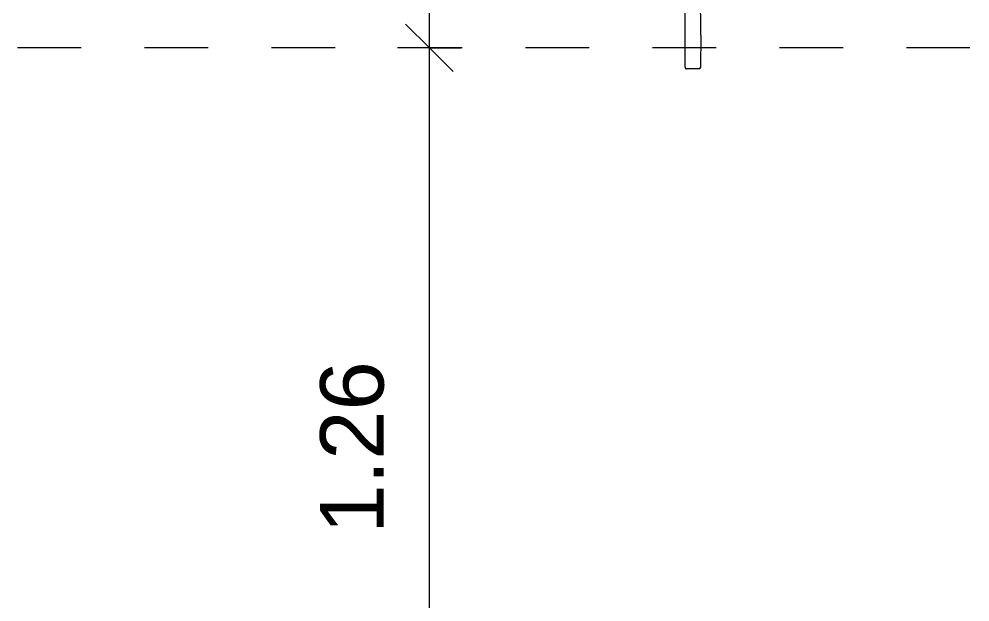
# Model space of a CAD drawing. Header units: metres. Extents: x -35.6 to 33, y -21.5 to 5.9.
# Drawn here: x 18.854 to 20.352, y -9.377 to -8.458 of the extents above; entities that cross this region are included whole.
import ezdxf

# ---------------------------------------------------------------- set-up
doc = ezdxf.new("R2010")
doc.units = ezdxf.units.M
doc.linetypes.add('_Verdeckte Linien_', pattern=[0.15, 0.1, -0.05])
for name, color, linetype, lineweight in [('A-____-____-DIMS', 7, 'Continuous', 5), ('A-____-____-DIMS-50', 7, 'Continuous', 5), ('A-DETL-GENF-HDLN', 7, '_Verdeckte Linien_', 9), ('A-DETL-GENF-OTLN', 7, 'Continuous', 9), ('C-PRKG-____-OTLN', 7, 'Continuous', 9)]:
    doc.layers.add(name, color=color, linetype=linetype, lineweight=lineweight)
doc.styles.add('Arial', font='arial.ttf', dxfattribs={"height": 0.1})
doc.dimstyles.new('SUB_Rohbau_fein_1', dxfattribs={"dimscale": 0.3048, "dimtxt": 0.102026, "dimasz": 0.246063, "dimexe": 0.164042, "dimexo": 0.0625, "dimgap": 0.123031, "dimtad": 1, "dimrnd": 0.005, "dimzin": 0, "dimdsep": 46, "dimtxsty": 'Arial', "dimblk1": 'OBLIQUE', "dimblk2": 'OBLIQUE', "dimsah": 1, "dimcen": 0.09, "dimazin": 0, "dimtfac": 1, "dimtdec": 4, "dimtix": 1, "dimtmove": 0, "dimatfit": 3, "dimfxl": 0.164042, "dimfxlon": 1, "dimtvp": 1, "dimtfill": 1, "dimtolj": 1, "dimtzin": 0, "dimarcsym": 2})

# ---------------------------------------------------------------- blocks, each defined once
blk = doc.blocks.new('Fahrradstellplatz - Fahrradstellplatz-23803464--01_UG_OK_FFB_AF_ru')
at = {"layer": 'A-DETL-GENF-HDLN', "color": 253, "true_color": 0x999999}
for p, q in [((0, 0), (0, 2)), ((0.4, 0), (0, 0))]:
    blk.add_line(p, q, dxfattribs=at)
at = {"layer": 'A-DETL-GENF-OTLN', "color": 253, "true_color": 0x999999}
for p, q in [((-0.0333, 0.4263), (-0.0333, 0.4463)), ((-0.0305, 0.4488), (0.0654, 0.4486)), ((0.0202, 0.4238), (-0.0302, 0.4242))]:
    blk.add_line(p, q, dxfattribs=at)
for centre, radius, start, end in [((-0.0308, 0.4463), 0.00251, 83.5873, 180), ((-0.0302, 0.4274), 0.00327, 199.6166, 269.5389), ((0.0251, 1.3361), 0.9124, 269.6923, 273.4273)]:
    blk.add_arc(centre, radius, start, end, dxfattribs=at)
blk = doc.blocks.new('DIMBLOCK254--01_UG_OK_FFB_AF_ru')
at = {"layer": 'A-____-____-DIMS-50'}
for p, q in [((19.5005, -8.5034), (19.463, -8.4659)), ((19.5005, -8.5034), (19.4505, -8.5034)), ((19.5005, -9.7634), (19.5005, -8.5034)), ((19.5005, -8.5034), (19.538, -8.5409)), ((19.5005, -8.5034), (19.5505, -8.5034)), ((19.5005, -9.7634), (19.463, -9.7259)), ((19.5005, -9.7634), (19.4505, -9.7634)), ((19.5005, -9.7634), (19.538, -9.8009)), ((19.5005, -9.7634), (19.5505, -9.7634))]:
    blk.add_line(p, q, dxfattribs=at)
at = {"layer": 'A-____-____-DIMS-50', "color": 0, "insert": (19.3285, -9.2691), "char_height": 0.1, "width": 0.325653, "attachment_point": 1, "rotation": 90, "line_spacing_factor": 0.941778, "style": 'Arial', "bg_fill": 3, "box_fill_scale": 1.25, "bg_fill_color": 256, "bg_fill_true_color": 13158600, "bg_fill_transparency": 0}
blk.add_mtext('1.26', dxfattribs=at)
blk = doc.blocks.new('_Oblique')
at = {"color": 0, "linetype": 'ByBlock', "lineweight": -2}
blk.add_line((-0.5, -0.5), (0.5, 0.5), dxfattribs=at)
blk = doc.blocks.new('DIMBLOCK255--01_UG_OK_FFB_AF_ru')
at = {"layer": 'A-____-____-DIMS-50'}
for p, q in [((19.5005, -6.7034), (19.463, -6.6659)), ((19.5005, -6.7034), (19.4505, -6.7034)), ((19.5005, -8.5034), (19.5005, -6.7034)), ((19.5005, -6.7034), (19.538, -6.7409)), ((19.5005, -6.7034), (19.5505, -6.7034)), ((19.5005, -8.5034), (19.463, -8.4659)), ((19.5005, -8.5034), (19.4505, -8.5034)), ((19.5005, -8.5034), (19.538, -8.5409)), ((19.5005, -8.5034), (19.5505, -8.5034))]:
    blk.add_line(p, q, dxfattribs=at)
at = {"layer": 'A-____-____-DIMS-50', "color": 0, "insert": (19.3285, -7.7391), "char_height": 0.1, "width": 0.325653, "attachment_point": 1, "rotation": 90, "line_spacing_factor": 0.941778, "style": 'Arial', "bg_fill": 3, "box_fill_scale": 1.25, "bg_fill_color": 256, "bg_fill_true_color": 13158600, "bg_fill_transparency": 0}
blk.add_mtext('1.80', dxfattribs=at)

msp = doc.modelspace()

# ---------------------------------------------------------------- block references
at = {"layer": 'C-PRKG-____-OTLN', "color": 253, "true_color": 0x999999, "rotation": 90.00000000000031}
msp.add_blockref('Fahrradstellplatz - Fahrradstellplatz-23803464--01_UG_OK_FFB_AF_ru', (20.352, -8.5034), dxfattribs=at)

# ---------------------------------------------------------------- next in the draw order: dimensions: what is measured, and where the dimension line sits
at = {"layer": 'A-____-____-DIMS'}
dim = msp.add_linear_dim(base=(19.5005, -8.5034), p1=(19.4505, -9.7634), p2=(19.4505, -8.5034), angle=90, dimstyle='SUB_Rohbau_fein_1', override={"dimpost": '<>', "dimfxl": 1.26}, dxfattribs=at)
dim.commit()
dim.dimension.update_dxf_attribs({"geometry": 'DIMBLOCK254--01_UG_OK_FFB_AF_ru', "text_midpoint": (19.412, -9.1334)})

# ---------------------------------------------------------------- next in the draw order: dimensions: what is measured, and where the dimension line sits
dim = msp.add_linear_dim(base=(19.5005, -6.7034), p1=(19.4505, -8.5034), p2=(19.4505, -6.7034), angle=90, dimstyle='SUB_Rohbau_fein_1', override={"dimpost": '<>', "dimfxl": 1.8}, dxfattribs=at)
dim.commit()
dim.dimension.update_dxf_attribs({"geometry": 'DIMBLOCK255--01_UG_OK_FFB_AF_ru', "text_midpoint": (19.412, -7.6034)})

doc.saveas('drawing.dxf')
